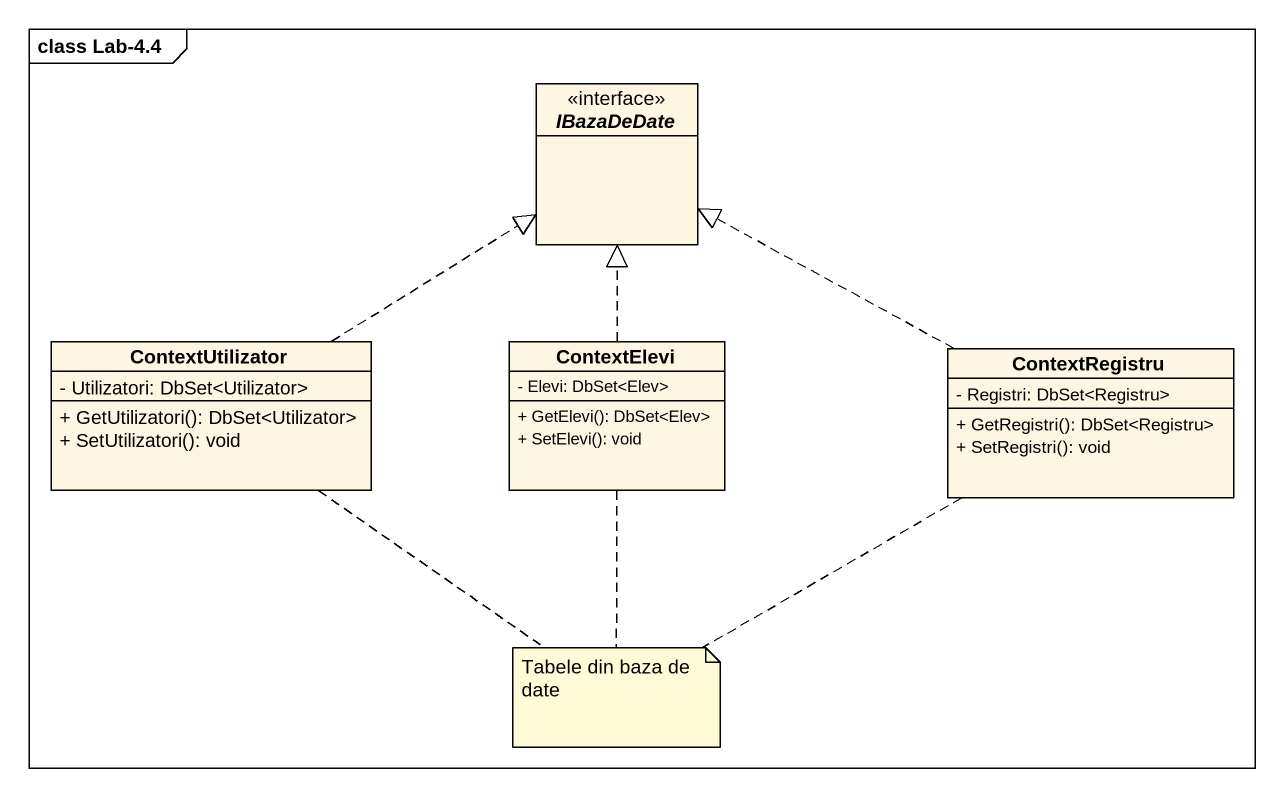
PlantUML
@startuml
mainframe class Lab-4.4
hide circle
hide empty members
skinparam classAttributeIconSize 0
interface IBazaDeDate
class ContextUtilizator {
  - Utilizatori: DbSet<Utilizator>
  + GetUtilizatori(): DbSet<Utilizator>
  + SetUtilizatori(): void
}
class ContextElevi {
  - Elevi: DbSet<Elev>
  + GetElevi(): DbSet<Elev>
  + SetElevi(): void
}
class ContextRegistru {
  - Registri: DbSet<Registru>
  + GetRegistri(): DbSet<Registru>
  + SetRegistri(): void
}
ContextUtilizator .up.|> IBazaDeDate
ContextElevi .up.|> IBazaDeDate
ContextRegistru .left.|> IBazaDeDate
note as N1
  Tabele din baza de date
end note
N1 .. ContextUtilizator
N1 .. ContextElevi
N1 .. ContextRegistru
@enduml
